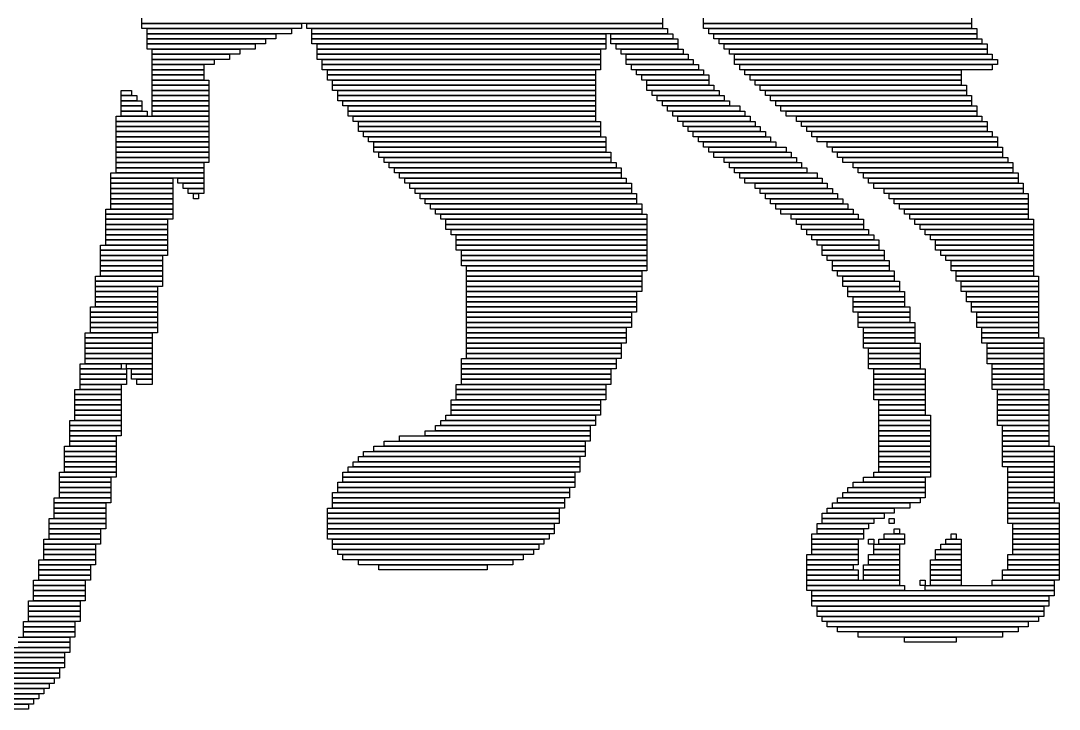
# Model space of a CAD drawing. Extents: x 325 to 699, y 302 to 722.
# Drawn here: x 471.5 to 673, y 305 to 438.5 of the extents above; entities that cross this region are included whole.
import ezdxf

# ---------------------------------------------------------------- set-up
doc = ezdxf.new("R2010")
doc.units = 0

msp = doc.modelspace()

# ---------------------------------------------------------------- linework, layer by layer
for p, q in [((495, 438), (495, 439)), ((596, 438), (495, 438)), ((495, 438), (526, 438)), ((495, 437), (495, 438)), ((526, 438), (526, 437)), ((527, 438), (596, 438)), ((527, 437), (527, 438)), ((596, 439), (596, 438)), ((596, 438), (596, 437)), ((604, 438), (604, 439)), ((656, 438), (604, 438)), ((604, 438), (656, 438)), ((604, 437), (604, 438)), ((656, 439), (656, 438)), ((656, 438), (656, 437)), ((526, 437), (495, 437)), ((496, 437), (524, 437)), ((496, 436), (496, 437)), ((524, 436), (496, 436)), ((496, 436), (521, 436)), ((496, 435), (496, 436)), ((521, 436), (521, 435)), ((524, 437), (524, 436)), ((596, 437), (527, 437)), ((528, 437), (597, 437)), ((528, 436), (528, 437)), ((597, 436), (528, 436)), ((528, 436), (585, 436)), ((528, 435), (528, 436)), ((585, 436), (585, 435)), ((586, 436), (598, 436)), ((586, 435), (586, 436)), ((597, 437), (597, 436)), ((598, 436), (598, 435)), ((656, 437), (604, 437)), ((605, 437), (657, 437)), ((605, 436), (605, 437)), ((657, 436), (605, 436)), ((606, 436), (657, 436)), ((606, 435), (606, 436)), ((657, 437), (657, 436)), ((657, 436), (657, 435)), ((521, 435), (496, 435)), ((496, 435), (519, 435)), ((496, 434), (496, 435)), ((519, 434), (496, 434)), ((496, 434), (517, 434)), ((496, 433), (496, 434)), ((517, 434), (517, 433)), ((519, 435), (519, 434)), ((585, 435), (528, 435)), ((528, 435), (585, 435)), ((528, 434), (528, 435)), ((585, 434), (528, 434)), ((529, 434), (585, 434)), ((529, 433), (529, 434)), ((585, 435), (585, 434)), ((585, 434), (585, 433)), ((598, 435), (586, 435)), ((586, 435), (599, 435)), ((586, 434), (586, 435)), ((599, 434), (586, 434)), ((587, 434), (599, 434)), ((587, 433), (587, 434)), ((599, 435), (599, 434)), ((599, 434), (599, 433)), ((657, 435), (606, 435)), ((607, 435), (658, 435)), ((607, 434), (607, 435)), ((658, 434), (607, 434)), ((608, 434), (659, 434)), ((608, 433), (608, 434)), ((658, 435), (658, 434)), ((659, 434), (659, 433)), ((517, 433), (496, 433)), ((497, 433), (514, 433)), ((497, 432), (497, 433)), ((514, 432), (497, 432)), ((497, 432), (512, 432)), ((497, 431), (497, 432)), ((512, 432), (512, 431)), ((514, 433), (514, 432)), ((585, 433), (529, 433)), ((529, 433), (584, 433)), ((529, 432), (529, 433)), ((584, 432), (529, 432)), ((529, 432), (584, 432)), ((529, 431), (529, 432)), ((584, 433), (584, 432)), ((584, 432), (584, 431)), ((599, 433), (587, 433)), ((588, 433), (600, 433)), ((588, 432), (588, 433)), ((600, 432), (588, 432)), ((589, 432), (601, 432)), ((589, 431), (589, 432)), ((600, 433), (600, 432)), ((601, 432), (601, 431)), ((659, 433), (608, 433)), ((609, 433), (659, 433)), ((609, 432), (609, 433)), ((659, 432), (609, 432)), ((610, 432), (660, 432)), ((610, 431), (610, 432)), ((659, 433), (659, 432)), ((660, 432), (660, 431)), ((512, 431), (497, 431)), ((497, 431), (509, 431)), ((497, 430), (497, 431)), ((509, 430), (497, 430)), ((497, 430), (507, 430)), ((497, 429), (497, 430)), ((507, 430), (507, 429)), ((509, 431), (509, 430)), ((584, 431), (529, 431)), ((530, 431), (584, 431)), ((530, 430), (530, 431)), ((584, 430), (530, 430)), ((530, 430), (584, 430)), ((530, 429), (530, 430)), ((584, 431), (584, 430)), ((584, 430), (584, 429)), ((601, 431), (589, 431)), ((589, 431), (602, 431)), ((589, 430), (589, 431)), ((602, 430), (589, 430)), ((590, 430), (603, 430)), ((590, 429), (590, 430)), ((602, 431), (602, 430)), ((603, 430), (603, 429)), ((660, 431), (610, 431)), ((610, 431), (661, 431)), ((610, 430), (610, 431)), ((661, 430), (610, 430)), ((611, 430), (660, 430)), ((611, 429), (611, 430)), ((660, 430), (660, 429)), ((661, 431), (661, 430)), ((507, 429), (497, 429)), ((497, 429), (507, 429)), ((497, 428), (497, 429)), ((507, 428), (497, 428)), ((497, 428), (507, 428)), ((497, 427), (497, 428)), ((507, 429), (507, 428)), ((507, 428), (507, 427)), ((584, 429), (530, 429)), ((531, 429), (583, 429)), ((531, 428), (531, 429)), ((583, 428), (531, 428)), ((531, 428), (583, 428)), ((531, 427), (531, 428)), ((583, 429), (583, 428)), ((583, 428), (583, 427)), ((603, 429), (590, 429)), ((591, 429), (604, 429)), ((591, 428), (591, 429)), ((604, 428), (591, 428)), ((592, 428), (605, 428)), ((592, 427), (592, 428)), ((604, 429), (604, 428)), ((605, 428), (605, 427)), ((660, 429), (611, 429)), ((612, 429), (654, 429)), ((612, 428), (612, 429)), ((654, 428), (612, 428)), ((613, 428), (654, 428)), ((613, 427), (613, 428)), ((654, 429), (654, 428)), ((654, 428), (654, 427)), ((507, 427), (497, 427)), ((497, 427), (508, 427)), ((497, 426), (497, 427)), ((508, 426), (497, 426)), ((497, 426), (508, 426)), ((497, 425), (497, 426)), ((508, 427), (508, 426)), ((508, 426), (508, 425)), ((583, 427), (531, 427)), ((532, 427), (583, 427)), ((532, 426), (532, 427)), ((583, 426), (532, 426)), ((532, 426), (583, 426)), ((532, 425), (532, 426)), ((583, 427), (583, 426)), ((583, 426), (583, 425)), ((605, 427), (592, 427)), ((593, 427), (605, 427)), ((593, 426), (593, 427)), ((605, 426), (593, 426)), ((593, 426), (606, 426)), ((593, 425), (593, 426)), ((605, 427), (605, 426)), ((606, 426), (606, 425)), ((654, 427), (613, 427)), ((614, 427), (654, 427)), ((614, 426), (614, 427)), ((654, 426), (614, 426)), ((615, 426), (655, 426)), ((615, 425), (615, 426)), ((654, 427), (654, 426)), ((655, 426), (655, 425)), ((491, 425), (493, 425)), ((491, 424), (491, 425)), ((493, 424), (491, 424)), ((491, 424), (494, 424)), ((491, 423), (491, 424)), ((493, 425), (493, 424)), ((494, 424), (494, 423)), ((508, 425), (497, 425)), ((497, 425), (508, 425)), ((497, 424), (497, 425)), ((508, 424), (497, 424)), ((497, 424), (508, 424)), ((497, 423), (497, 424)), ((508, 425), (508, 424)), ((508, 424), (508, 423)), ((583, 425), (532, 425)), ((533, 425), (583, 425)), ((533, 424), (533, 425)), ((583, 424), (533, 424)), ((533, 424), (583, 424)), ((533, 423), (533, 424)), ((583, 425), (583, 424)), ((583, 424), (583, 423)), ((606, 425), (593, 425)), ((594, 425), (607, 425)), ((594, 424), (594, 425)), ((607, 424), (594, 424)), ((595, 424), (608, 424)), ((595, 423), (595, 424)), ((607, 425), (607, 424)), ((608, 424), (608, 423)), ((655, 425), (615, 425)), ((616, 425), (655, 425)), ((616, 424), (616, 425)), ((655, 424), (616, 424)), ((617, 424), (656, 424)), ((617, 423), (617, 424)), ((655, 425), (655, 424)), ((656, 424), (656, 423)), ((494, 423), (491, 423)), ((491, 423), (495, 423)), ((491, 422), (491, 423)), ((495, 422), (491, 422)), ((491, 422), (495, 422)), ((491, 421), (491, 422)), ((495, 423), (495, 422)), ((495, 422), (495, 421)), ((508, 423), (497, 423)), ((497, 423), (508, 423)), ((497, 422), (497, 423)), ((508, 422), (497, 422)), ((497, 422), (508, 422)), ((497, 421), (497, 422)), ((508, 423), (508, 422)), ((508, 422), (508, 421)), ((583, 423), (533, 423)), ((534, 423), (583, 423)), ((534, 422), (534, 423)), ((583, 422), (534, 422)), ((535, 422), (583, 422)), ((535, 421), (535, 422)), ((583, 423), (583, 422)), ((583, 422), (583, 421)), ((608, 423), (595, 423)), ((596, 423), (609, 423)), ((596, 422), (596, 423)), ((609, 422), (596, 422)), ((597, 422), (611, 422)), ((597, 421), (597, 422)), ((609, 423), (609, 422)), ((611, 422), (611, 421)), ((656, 423), (617, 423)), ((618, 423), (656, 423)), ((618, 422), (618, 423)), ((656, 422), (618, 422)), ((619, 422), (657, 422)), ((619, 421), (619, 422)), ((656, 423), (656, 422)), ((657, 422), (657, 421)), ((490, 420), (508, 420)), ((490, 419), (490, 420)), ((495, 421), (491, 421)), ((491, 421), (496, 421)), ((491, 420), (491, 421)), ((496, 420), (491, 420)), ((496, 421), (496, 420)), ((508, 421), (497, 421)), ((497, 421), (508, 421)), ((497, 420), (497, 421)), ((508, 420), (497, 420)), ((508, 421), (508, 420)), ((508, 420), (508, 419)), ((583, 421), (535, 421)), ((535, 421), (583, 421)), ((535, 420), (535, 421)), ((583, 420), (535, 420)), ((536, 420), (583, 420)), ((536, 419), (536, 420)), ((583, 421), (583, 420)), ((583, 420), (583, 419)), ((611, 421), (597, 421)), ((598, 421), (612, 421)), ((598, 420), (598, 421)), ((612, 420), (598, 420)), ((599, 420), (613, 420)), ((599, 419), (599, 420)), ((612, 421), (612, 420)), ((613, 420), (613, 419)), ((657, 421), (619, 421)), ((620, 421), (657, 421)), ((620, 420), (620, 421)), ((657, 420), (620, 420)), ((622, 420), (658, 420)), ((622, 419), (622, 420)), ((657, 421), (657, 420)), ((658, 420), (658, 419)), ((508, 419), (490, 419)), ((490, 419), (508, 419)), ((490, 418), (490, 419)), ((508, 418), (490, 418)), ((490, 418), (508, 418)), ((490, 417), (490, 418)), ((508, 419), (508, 418)), ((508, 418), (508, 417)), ((583, 419), (536, 419)), ((537, 419), (584, 419)), ((537, 418), (537, 419)), ((584, 418), (537, 418)), ((537, 418), (584, 418)), ((537, 417), (537, 418)), ((584, 419), (584, 418)), ((584, 418), (584, 417)), ((613, 419), (599, 419)), ((600, 419), (614, 419)), ((600, 418), (600, 419)), ((614, 418), (600, 418)), ((601, 418), (615, 418)), ((601, 417), (601, 418)), ((614, 419), (614, 418)), ((615, 418), (615, 417)), ((658, 419), (622, 419)), ((623, 419), (659, 419)), ((623, 418), (623, 419)), ((659, 418), (623, 418)), ((624, 418), (659, 418)), ((624, 417), (624, 418)), ((659, 419), (659, 418)), ((659, 418), (659, 417)), ((508, 417), (490, 417)), ((490, 417), (508, 417)), ((490, 416), (490, 417)), ((508, 416), (490, 416)), ((490, 416), (508, 416)), ((490, 415), (490, 416)), ((508, 417), (508, 416)), ((508, 416), (508, 415)), ((584, 417), (537, 417)), ((538, 417), (584, 417)), ((538, 416), (538, 417)), ((584, 416), (538, 416)), ((539, 416), (585, 416)), ((539, 415), (539, 416)), ((584, 417), (584, 416)), ((585, 416), (585, 415)), ((615, 417), (601, 417)), ((602, 417), (616, 417)), ((602, 416), (602, 417)), ((616, 416), (602, 416)), ((603, 416), (617, 416)), ((603, 415), (603, 416)), ((616, 417), (616, 416)), ((617, 416), (617, 415)), ((659, 417), (624, 417)), ((625, 417), (660, 417)), ((625, 416), (625, 417)), ((660, 416), (625, 416)), ((626, 416), (661, 416)), ((626, 415), (626, 416)), ((660, 417), (660, 416)), ((661, 416), (661, 415)), ((508, 415), (490, 415)), ((490, 415), (508, 415)), ((490, 414), (490, 415)), ((508, 414), (490, 414)), ((490, 414), (508, 414)), ((490, 413), (490, 414)), ((508, 415), (508, 414)), ((508, 414), (508, 413)), ((585, 415), (539, 415)), ((540, 415), (585, 415)), ((540, 414), (540, 415)), ((585, 414), (540, 414)), ((540, 414), (585, 414)), ((540, 413), (540, 414)), ((585, 415), (585, 414)), ((585, 414), (585, 413)), ((617, 415), (603, 415)), ((604, 415), (618, 415)), ((604, 414), (604, 415)), ((618, 414), (604, 414)), ((605, 414), (620, 414)), ((605, 413), (605, 414)), ((618, 415), (618, 414)), ((620, 414), (620, 413)), ((661, 415), (626, 415)), ((628, 415), (661, 415)), ((628, 414), (628, 415)), ((661, 414), (628, 414)), ((629, 414), (662, 414)), ((629, 413), (629, 414)), ((661, 415), (661, 414)), ((662, 414), (662, 413)), ((508, 413), (490, 413)), ((490, 413), (508, 413)), ((490, 412), (490, 413)), ((508, 412), (490, 412)), ((490, 412), (508, 412)), ((490, 411), (490, 412)), ((508, 413), (508, 412)), ((508, 412), (508, 411)), ((585, 413), (540, 413)), ((541, 413), (586, 413)), ((541, 412), (541, 413)), ((586, 412), (541, 412)), ((542, 412), (586, 412)), ((542, 411), (542, 412)), ((586, 413), (586, 412)), ((586, 412), (586, 411)), ((620, 413), (605, 413)), ((606, 413), (621, 413)), ((606, 412), (606, 413)), ((621, 412), (606, 412)), ((608, 412), (622, 412)), ((608, 411), (608, 412)), ((621, 413), (621, 412)), ((622, 412), (622, 411)), ((662, 413), (629, 413)), ((630, 413), (662, 413)), ((630, 412), (630, 413)), ((662, 412), (630, 412)), ((631, 412), (663, 412)), ((631, 411), (631, 412)), ((662, 413), (662, 412)), ((663, 412), (663, 411)), ((508, 411), (490, 411)), ((490, 411), (507, 411)), ((490, 410), (490, 411)), ((507, 410), (490, 410)), ((490, 410), (507, 410)), ((490, 409), (490, 410)), ((507, 411), (507, 410)), ((507, 410), (507, 409)), ((586, 411), (542, 411)), ((543, 411), (587, 411)), ((543, 410), (543, 411)), ((587, 410), (543, 410)), ((544, 410), (588, 410)), ((544, 409), (544, 410)), ((587, 411), (587, 410)), ((588, 410), (588, 409)), ((622, 411), (608, 411)), ((609, 411), (623, 411)), ((609, 410), (609, 411)), ((623, 410), (609, 410)), ((610, 410), (624, 410)), ((610, 409), (610, 410)), ((623, 411), (623, 410)), ((624, 410), (624, 409)), ((663, 411), (631, 411)), ((633, 411), (664, 411)), ((633, 410), (633, 411)), ((664, 410), (633, 410)), ((634, 410), (664, 410)), ((634, 409), (634, 410)), ((664, 411), (664, 410)), ((664, 410), (664, 409)), ((489, 409), (507, 409)), ((489, 408), (489, 409)), ((507, 408), (489, 408)), ((489, 408), (501, 408)), ((489, 407), (489, 408)), ((507, 409), (490, 409)), ((501, 408), (501, 407)), ((502, 408), (507, 408)), ((502, 407), (502, 408)), ((507, 409), (507, 408)), ((507, 408), (507, 407)), ((588, 409), (544, 409)), ((545, 409), (588, 409)), ((545, 408), (545, 409)), ((588, 408), (545, 408)), ((546, 408), (589, 408)), ((546, 407), (546, 408)), ((588, 409), (588, 408)), ((589, 408), (589, 407)), ((624, 409), (610, 409)), ((611, 409), (626, 409)), ((611, 408), (611, 409)), ((626, 408), (611, 408)), ((612, 408), (627, 408)), ((612, 407), (612, 408)), ((626, 409), (626, 408)), ((627, 408), (627, 407)), ((664, 409), (634, 409)), ((635, 409), (665, 409)), ((635, 408), (635, 409)), ((665, 408), (635, 408)), ((636, 408), (665, 408)), ((636, 407), (636, 408)), ((665, 409), (665, 408)), ((665, 408), (665, 407)), ((501, 407), (489, 407)), ((489, 407), (501, 407)), ((489, 406), (489, 407)), ((501, 406), (489, 406)), ((489, 406), (501, 406)), ((489, 405), (489, 406)), ((501, 407), (501, 406)), ((501, 406), (501, 405)), ((507, 407), (502, 407)), ((503, 407), (507, 407)), ((503, 406), (503, 407)), ((507, 406), (503, 406)), ((504, 406), (507, 406)), ((504, 405), (504, 406)), ((507, 407), (507, 406)), ((507, 406), (507, 405)), ((589, 407), (546, 407)), ((547, 407), (590, 407)), ((547, 406), (547, 407)), ((590, 406), (547, 406)), ((548, 406), (590, 406)), ((548, 405), (548, 406)), ((590, 407), (590, 406)), ((590, 406), (590, 405)), ((627, 407), (612, 407)), ((614, 407), (628, 407)), ((614, 406), (614, 407)), ((628, 406), (614, 406)), ((615, 406), (629, 406)), ((615, 405), (615, 406)), ((628, 407), (628, 406)), ((629, 406), (629, 405)), ((665, 407), (636, 407)), ((637, 407), (666, 407)), ((637, 406), (637, 407)), ((666, 406), (637, 406)), ((639, 406), (666, 406)), ((639, 405), (639, 406)), ((666, 407), (666, 406)), ((666, 406), (666, 405)), ((501, 405), (489, 405)), ((489, 405), (501, 405)), ((489, 404), (489, 405)), ((501, 404), (489, 404)), ((489, 404), (501, 404)), ((489, 403), (489, 404)), ((501, 403), (489, 403)), ((489, 403), (501, 403)), ((489, 402), (489, 403)), ((501, 405), (501, 404)), ((501, 404), (501, 403)), ((501, 403), (501, 402)), ((507, 405), (504, 405)), ((505, 405), (506, 405)), ((505, 404), (505, 405)), ((506, 404), (505, 404)), ((506, 405), (506, 404)), ((590, 405), (548, 405)), ((549, 405), (591, 405)), ((549, 404), (549, 405)), ((591, 404), (549, 404)), ((550, 404), (591, 404)), ((550, 403), (550, 404)), ((591, 403), (550, 403)), ((551, 403), (592, 403)), ((551, 402), (551, 403)), ((591, 405), (591, 404)), ((591, 404), (591, 403)), ((592, 403), (592, 402)), ((629, 405), (615, 405)), ((616, 405), (630, 405)), ((616, 404), (616, 405)), ((630, 404), (616, 404)), ((617, 404), (631, 404)), ((617, 403), (617, 404)), ((631, 403), (617, 403)), ((618, 403), (632, 403)), ((618, 402), (618, 403)), ((630, 405), (630, 404)), ((631, 404), (631, 403)), ((632, 403), (632, 402)), ((666, 405), (639, 405)), ((640, 405), (667, 405)), ((640, 404), (640, 405)), ((667, 404), (640, 404)), ((641, 404), (667, 404)), ((641, 403), (641, 404)), ((667, 403), (641, 403)), ((642, 403), (667, 403)), ((642, 402), (642, 403)), ((667, 405), (667, 404)), ((667, 404), (667, 403)), ((667, 403), (667, 402)), ((488, 402), (501, 402)), ((488, 401), (488, 402)), ((501, 401), (488, 401)), ((488, 401), (501, 401)), ((488, 400), (488, 401)), ((501, 402), (489, 402)), ((501, 402), (501, 401)), ((501, 401), (501, 400)), ((592, 402), (551, 402)), ((552, 402), (592, 402)), ((552, 401), (552, 402)), ((592, 401), (552, 401)), ((553, 401), (593, 401)), ((553, 400), (553, 401)), ((592, 402), (592, 401)), ((593, 401), (593, 400)), ((632, 402), (618, 402)), ((619, 402), (633, 402)), ((619, 401), (619, 402)), ((633, 401), (619, 401)), ((621, 401), (634, 401)), ((621, 400), (621, 401)), ((633, 402), (633, 401)), ((634, 401), (634, 400)), ((667, 402), (642, 402)), ((643, 402), (667, 402)), ((643, 401), (643, 402)), ((667, 401), (643, 401)), ((644, 401), (667, 401)), ((644, 400), (644, 401)), ((667, 402), (667, 401)), ((667, 401), (667, 400)), ((501, 400), (488, 400)), ((488, 400), (500, 400)), ((488, 399), (488, 400)), ((500, 399), (488, 399)), ((488, 399), (500, 399)), ((488, 398), (488, 399)), ((500, 400), (500, 399)), ((500, 399), (500, 398)), ((593, 400), (553, 400)), ((554, 400), (593, 400)), ((554, 399), (554, 400)), ((593, 399), (554, 399)), ((554, 399), (593, 399)), ((554, 398), (554, 399)), ((593, 400), (593, 399)), ((593, 399), (593, 398)), ((634, 400), (621, 400)), ((622, 400), (635, 400)), ((622, 399), (622, 400)), ((635, 399), (622, 399)), ((623, 399), (635, 399)), ((623, 398), (623, 399)), ((635, 400), (635, 399)), ((635, 399), (635, 398)), ((667, 400), (644, 400)), ((645, 400), (668, 400)), ((645, 399), (645, 400)), ((668, 399), (645, 399)), ((646, 399), (668, 399)), ((646, 398), (646, 399)), ((668, 400), (668, 399)), ((668, 399), (668, 398)), ((500, 398), (488, 398)), ((488, 398), (500, 398)), ((488, 397), (488, 398)), ((500, 397), (488, 397)), ((488, 397), (500, 397)), ((488, 396), (488, 397)), ((500, 398), (500, 397)), ((500, 397), (500, 396)), ((593, 398), (554, 398)), ((555, 398), (593, 398)), ((555, 397), (555, 398)), ((593, 397), (555, 397)), ((556, 397), (593, 397)), ((556, 396), (556, 397)), ((593, 398), (593, 397)), ((593, 397), (593, 396)), ((635, 398), (623, 398)), ((624, 398), (636, 398)), ((624, 397), (624, 398)), ((636, 397), (624, 397)), ((625, 397), (637, 397)), ((625, 396), (625, 397)), ((636, 398), (636, 397)), ((637, 397), (637, 396)), ((668, 398), (646, 398)), ((647, 398), (668, 398)), ((647, 397), (647, 398)), ((668, 397), (647, 397)), ((648, 397), (668, 397)), ((648, 396), (648, 397)), ((668, 398), (668, 397)), ((668, 397), (668, 396)), ((487, 395), (500, 395)), ((487, 394), (487, 395)), ((500, 396), (488, 396)), ((488, 396), (500, 396)), ((488, 395), (488, 396)), ((500, 395), (488, 395)), ((500, 396), (500, 395)), ((500, 395), (500, 394)), ((593, 396), (556, 396)), ((556, 396), (593, 396)), ((556, 395), (556, 396)), ((593, 395), (556, 395)), ((556, 395), (593, 395)), ((556, 394), (556, 395)), ((593, 396), (593, 395)), ((593, 395), (593, 394)), ((637, 396), (625, 396)), ((626, 396), (638, 396)), ((626, 395), (626, 396)), ((638, 395), (626, 395)), ((627, 395), (638, 395)), ((627, 394), (627, 395)), ((638, 396), (638, 395)), ((638, 395), (638, 394)), ((668, 396), (648, 396)), ((649, 396), (668, 396)), ((649, 395), (649, 396)), ((668, 395), (649, 395)), ((649, 395), (668, 395)), ((649, 394), (649, 395)), ((668, 396), (668, 395)), ((668, 395), (668, 394)), ((500, 394), (487, 394)), ((487, 394), (500, 394)), ((487, 393), (487, 394)), ((500, 393), (487, 393)), ((487, 393), (499, 393)), ((487, 392), (487, 393)), ((499, 393), (499, 392)), ((500, 394), (500, 393)), ((593, 394), (556, 394)), ((557, 394), (593, 394)), ((557, 393), (557, 394)), ((593, 393), (557, 393)), ((557, 393), (593, 393)), ((557, 392), (557, 393)), ((593, 394), (593, 393)), ((593, 393), (593, 392)), ((638, 394), (627, 394)), ((627, 394), (639, 394)), ((627, 393), (627, 394)), ((639, 393), (627, 393)), ((628, 393), (639, 393)), ((628, 392), (628, 393)), ((639, 394), (639, 393)), ((639, 393), (639, 392)), ((668, 394), (649, 394)), ((650, 394), (668, 394)), ((650, 393), (650, 394)), ((668, 393), (650, 393)), ((651, 393), (668, 393)), ((651, 392), (651, 393)), ((668, 394), (668, 393)), ((668, 393), (668, 392)), ((499, 392), (487, 392)), ((487, 392), (499, 392)), ((487, 391), (487, 392)), ((499, 391), (487, 391)), ((487, 391), (499, 391)), ((487, 390), (487, 391)), ((499, 392), (499, 391)), ((499, 391), (499, 390)), ((593, 392), (557, 392)), ((557, 392), (593, 392)), ((557, 391), (557, 392)), ((593, 391), (557, 391)), ((558, 391), (593, 391)), ((558, 390), (558, 391)), ((593, 392), (593, 391)), ((593, 391), (593, 390)), ((639, 392), (628, 392)), ((629, 392), (640, 392)), ((629, 391), (629, 392)), ((640, 391), (629, 391)), ((629, 391), (640, 391)), ((629, 390), (629, 391)), ((640, 392), (640, 391)), ((640, 391), (640, 390)), ((668, 392), (651, 392)), ((652, 392), (668, 392)), ((652, 391), (652, 392)), ((668, 391), (652, 391)), ((652, 391), (668, 391)), ((652, 390), (652, 391)), ((668, 392), (668, 391)), ((668, 391), (668, 390)), ((486, 389), (499, 389)), ((486, 388), (486, 389)), ((499, 390), (487, 390)), ((487, 390), (499, 390)), ((487, 389), (487, 390)), ((499, 389), (487, 389)), ((499, 390), (499, 389)), ((499, 389), (499, 388)), ((593, 390), (558, 390)), ((558, 390), (592, 390)), ((558, 389), (558, 390)), ((592, 389), (558, 389)), ((558, 389), (592, 389)), ((558, 388), (558, 389)), ((592, 390), (592, 389)), ((592, 389), (592, 388)), ((640, 390), (629, 390)), ((630, 390), (641, 390)), ((630, 389), (630, 390)), ((641, 389), (630, 389)), ((631, 389), (641, 389)), ((631, 388), (631, 389)), ((641, 390), (641, 389)), ((641, 389), (641, 388)), ((668, 390), (652, 390)), ((653, 390), (668, 390)), ((653, 389), (653, 390)), ((668, 389), (653, 389)), ((653, 389), (669, 389)), ((653, 388), (653, 389)), ((668, 390), (668, 389)), ((669, 389), (669, 388)), ((499, 388), (486, 388)), ((486, 388), (499, 388)), ((486, 387), (486, 388)), ((499, 387), (486, 387)), ((486, 387), (498, 387)), ((486, 386), (486, 387)), ((498, 387), (498, 386)), ((499, 388), (499, 387)), ((592, 388), (558, 388)), ((558, 388), (592, 388)), ((558, 387), (558, 388)), ((592, 387), (558, 387)), ((558, 387), (592, 387)), ((558, 386), (558, 387)), ((592, 388), (592, 387)), ((592, 387), (592, 386)), ((641, 388), (631, 388)), ((631, 388), (642, 388)), ((631, 387), (631, 388)), ((642, 387), (631, 387)), ((632, 387), (642, 387)), ((632, 386), (632, 387)), ((642, 388), (642, 387)), ((642, 387), (642, 386)), ((669, 388), (653, 388)), ((654, 388), (669, 388)), ((654, 387), (654, 388)), ((669, 387), (654, 387)), ((654, 387), (669, 387)), ((654, 386), (654, 387)), ((669, 388), (669, 387)), ((669, 387), (669, 386)), ((498, 386), (486, 386)), ((486, 386), (498, 386)), ((486, 385), (486, 386)), ((498, 385), (486, 385)), ((486, 385), (498, 385)), ((486, 384), (486, 385)), ((498, 386), (498, 385)), ((498, 385), (498, 384)), ((592, 386), (558, 386)), ((558, 386), (591, 386)), ((558, 385), (558, 386)), ((591, 385), (558, 385)), ((558, 385), (591, 385)), ((558, 384), (558, 385)), ((591, 386), (591, 385)), ((591, 385), (591, 384)), ((642, 386), (632, 386)), ((632, 386), (643, 386)), ((632, 385), (632, 386)), ((643, 385), (632, 385)), ((633, 385), (643, 385)), ((633, 384), (633, 385)), ((643, 386), (643, 385)), ((643, 385), (643, 384)), ((669, 386), (654, 386)), ((655, 386), (669, 386)), ((655, 385), (655, 386)), ((669, 385), (655, 385)), ((655, 385), (669, 385)), ((655, 384), (655, 385)), ((669, 386), (669, 385)), ((669, 385), (669, 384)), ((485, 383), (498, 383)), ((485, 382), (485, 383)), ((498, 384), (486, 384)), ((486, 384), (498, 384)), ((486, 383), (486, 384)), ((498, 383), (486, 383)), ((498, 384), (498, 383)), ((498, 383), (498, 382)), ((591, 384), (558, 384)), ((558, 384), (591, 384)), ((558, 383), (558, 384)), ((591, 383), (558, 383)), ((558, 383), (591, 383)), ((558, 382), (558, 383)), ((591, 384), (591, 383)), ((591, 383), (591, 382)), ((643, 384), (633, 384)), ((633, 384), (643, 384)), ((633, 383), (633, 384)), ((643, 383), (633, 383)), ((633, 383), (644, 383)), ((633, 382), (633, 383)), ((643, 384), (643, 383)), ((644, 383), (644, 382)), ((669, 384), (655, 384)), ((656, 384), (669, 384)), ((656, 383), (656, 384)), ((669, 383), (656, 383)), ((656, 383), (669, 383)), ((656, 382), (656, 383)), ((669, 384), (669, 383)), ((669, 383), (669, 382)), ((498, 382), (485, 382)), ((485, 382), (498, 382)), ((485, 381), (485, 382)), ((498, 381), (485, 381)), ((485, 381), (498, 381)), ((485, 380), (485, 381)), ((498, 382), (498, 381)), ((498, 381), (498, 380)), ((591, 382), (558, 382)), ((558, 382), (590, 382)), ((558, 381), (558, 382)), ((590, 381), (558, 381)), ((558, 381), (590, 381)), ((558, 380), (558, 381)), ((590, 382), (590, 381)), ((590, 381), (590, 380)), ((644, 382), (633, 382)), ((634, 382), (644, 382)), ((634, 381), (634, 382)), ((644, 381), (634, 381)), ((634, 381), (644, 381)), ((634, 380), (634, 381)), ((644, 382), (644, 381)), ((644, 381), (644, 380)), ((669, 382), (656, 382)), ((657, 382), (669, 382)), ((657, 381), (657, 382)), ((669, 381), (657, 381)), ((657, 381), (669, 381)), ((657, 380), (657, 381)), ((669, 382), (669, 381)), ((669, 381), (669, 380)), ((498, 380), (485, 380)), ((485, 380), (498, 380)), ((485, 379), (485, 380)), ((498, 379), (485, 379)), ((485, 379), (498, 379)), ((485, 378), (485, 379)), ((498, 380), (498, 379)), ((498, 379), (498, 378)), ((590, 380), (558, 380)), ((558, 380), (590, 380)), ((558, 379), (558, 380)), ((590, 379), (558, 379)), ((558, 379), (589, 379)), ((558, 378), (558, 379)), ((589, 379), (589, 378)), ((590, 380), (590, 379)), ((644, 380), (634, 380)), ((634, 380), (645, 380)), ((634, 379), (634, 380)), ((645, 379), (634, 379)), ((635, 379), (645, 379)), ((635, 378), (635, 379)), ((645, 380), (645, 379)), ((645, 379), (645, 378)), ((669, 380), (657, 380)), ((657, 380), (669, 380)), ((657, 379), (657, 380)), ((669, 379), (657, 379)), ((658, 379), (669, 379)), ((658, 378), (658, 379)), ((669, 380), (669, 379)), ((669, 379), (669, 378)), ((484, 378), (497, 378)), ((484, 377), (484, 378)), ((497, 377), (484, 377)), ((484, 377), (497, 377)), ((484, 376), (484, 377)), ((498, 378), (485, 378)), ((497, 378), (497, 377)), ((497, 377), (497, 376)), ((589, 378), (558, 378)), ((558, 378), (589, 378)), ((558, 377), (558, 378)), ((589, 377), (558, 377)), ((558, 377), (589, 377)), ((558, 376), (558, 377)), ((589, 378), (589, 377)), ((589, 377), (589, 376)), ((645, 378), (635, 378)), ((635, 378), (645, 378)), ((635, 377), (635, 378)), ((645, 377), (635, 377)), ((635, 377), (645, 377)), ((635, 376), (635, 377)), ((645, 378), (645, 377)), ((645, 377), (645, 376)), ((669, 378), (658, 378)), ((658, 378), (669, 378)), ((658, 377), (658, 378)), ((669, 377), (658, 377)), ((658, 377), (670, 377)), ((658, 376), (658, 377)), ((669, 378), (669, 377)), ((670, 377), (670, 376)), ((497, 376), (484, 376)), ((484, 376), (497, 376)), ((484, 375), (484, 376)), ((497, 375), (484, 375)), ((484, 375), (497, 375)), ((484, 374), (484, 375)), ((497, 376), (497, 375)), ((497, 375), (497, 374)), ((589, 376), (558, 376)), ((558, 376), (588, 376)), ((558, 375), (558, 376)), ((588, 375), (558, 375)), ((558, 375), (588, 375)), ((558, 374), (558, 375)), ((588, 376), (588, 375)), ((588, 375), (588, 374)), ((645, 376), (635, 376)), ((635, 376), (646, 376)), ((635, 375), (635, 376)), ((646, 375), (635, 375)), ((636, 375), (646, 375)), ((636, 374), (636, 375)), ((646, 376), (646, 375)), ((646, 375), (646, 374)), ((670, 376), (658, 376)), ((659, 376), (670, 376)), ((659, 375), (659, 376)), ((670, 375), (659, 375)), ((659, 375), (670, 375)), ((659, 374), (659, 375)), ((670, 376), (670, 375)), ((670, 375), (670, 374)), ((497, 374), (484, 374)), ((484, 374), (497, 374)), ((484, 373), (484, 374)), ((497, 373), (484, 373)), ((484, 373), (497, 373)), ((484, 372), (484, 373)), ((497, 374), (497, 373)), ((497, 373), (497, 372)), ((557, 373), (587, 373)), ((557, 372), (557, 373)), ((588, 374), (558, 374)), ((558, 374), (588, 374)), ((558, 373), (558, 374)), ((588, 373), (558, 373)), ((587, 373), (587, 372)), ((588, 374), (588, 373)), ((646, 374), (636, 374)), ((636, 374), (646, 374)), ((636, 373), (636, 374)), ((646, 373), (636, 373)), ((636, 373), (646, 373)), ((636, 372), (636, 373)), ((646, 374), (646, 373)), ((646, 373), (646, 372)), ((670, 374), (659, 374)), ((659, 374), (670, 374)), ((659, 373), (659, 374)), ((670, 373), (659, 373)), ((659, 373), (670, 373)), ((659, 372), (659, 373)), ((670, 374), (670, 373)), ((670, 373), (670, 372)), ((483, 372), (491, 372)), ((483, 371), (483, 372)), ((491, 371), (483, 371)), ((483, 371), (492, 371)), ((483, 370), (483, 371)), ((497, 372), (484, 372)), ((491, 372), (491, 371)), ((492, 372), (497, 372)), ((492, 371), (492, 372)), ((497, 371), (492, 371)), ((492, 371), (492, 370)), ((493, 371), (497, 371)), ((493, 370), (493, 371)), ((497, 372), (497, 371)), ((497, 371), (497, 370)), ((587, 372), (557, 372)), ((557, 372), (587, 372)), ((557, 371), (557, 372)), ((587, 371), (557, 371)), ((557, 371), (586, 371)), ((557, 370), (557, 371)), ((586, 371), (586, 370)), ((587, 372), (587, 371)), ((646, 372), (636, 372)), ((636, 372), (646, 372)), ((636, 371), (636, 372)), ((646, 371), (636, 371)), ((637, 371), (647, 371)), ((637, 370), (637, 371)), ((646, 372), (646, 371)), ((647, 371), (647, 370)), ((670, 372), (659, 372)), ((660, 372), (670, 372)), ((660, 371), (660, 372)), ((670, 371), (660, 371)), ((660, 371), (670, 371)), ((660, 370), (660, 371)), ((670, 372), (670, 371)), ((670, 371), (670, 370)), ((492, 370), (483, 370)), ((483, 370), (492, 370)), ((483, 369), (483, 370)), ((492, 369), (483, 369)), ((483, 369), (492, 369)), ((483, 368), (483, 369)), ((492, 370), (492, 369)), ((492, 369), (492, 368)), ((497, 370), (493, 370)), ((493, 370), (497, 370)), ((493, 369), (493, 370)), ((497, 369), (493, 369)), ((494, 369), (497, 369)), ((494, 368), (494, 369)), ((497, 370), (497, 369)), ((497, 369), (497, 368)), ((586, 370), (557, 370)), ((557, 370), (586, 370)), ((557, 369), (557, 370)), ((586, 369), (557, 369)), ((557, 369), (586, 369)), ((557, 368), (557, 369)), ((586, 370), (586, 369)), ((586, 369), (586, 368)), ((647, 370), (637, 370)), ((637, 370), (647, 370)), ((637, 369), (637, 370)), ((647, 369), (637, 369)), ((637, 369), (647, 369)), ((637, 368), (637, 369)), ((647, 370), (647, 369)), ((647, 369), (647, 368)), ((670, 370), (660, 370)), ((660, 370), (670, 370)), ((660, 369), (660, 370)), ((670, 369), (660, 369)), ((660, 369), (670, 369)), ((660, 368), (660, 369)), ((670, 370), (670, 369)), ((670, 369), (670, 368)), ((482, 367), (491, 367)), ((482, 366), (482, 367)), ((492, 368), (483, 368)), ((483, 368), (491, 368)), ((483, 367), (483, 368)), ((491, 367), (483, 367)), ((491, 368), (491, 367)), ((491, 367), (491, 366)), ((497, 368), (494, 368)), ((556, 368), (585, 368)), ((556, 367), (556, 368)), ((585, 367), (556, 367)), ((556, 367), (585, 367)), ((556, 366), (556, 367)), ((586, 368), (557, 368)), ((585, 368), (585, 367)), ((585, 367), (585, 366)), ((647, 368), (637, 368)), ((637, 368), (647, 368)), ((637, 367), (637, 368)), ((647, 367), (637, 367)), ((637, 367), (647, 367)), ((637, 366), (637, 367)), ((647, 368), (647, 367)), ((647, 367), (647, 366)), ((670, 368), (660, 368)), ((660, 368), (670, 368)), ((660, 367), (660, 368)), ((670, 367), (660, 367)), ((661, 367), (671, 367)), ((661, 366), (661, 367)), ((670, 368), (670, 367)), ((671, 367), (671, 366)), ((491, 366), (482, 366)), ((482, 366), (491, 366)), ((482, 365), (482, 366)), ((491, 365), (482, 365)), ((482, 365), (491, 365)), ((482, 364), (482, 365)), ((491, 366), (491, 365)), ((491, 365), (491, 364)), ((555, 365), (584, 365)), ((555, 364), (555, 365)), ((585, 366), (556, 366)), ((556, 366), (585, 366)), ((556, 365), (556, 366)), ((585, 365), (556, 365)), ((584, 365), (584, 364)), ((585, 366), (585, 365)), ((647, 366), (637, 366)), ((637, 366), (647, 366)), ((637, 365), (637, 366)), ((647, 365), (637, 365)), ((638, 365), (647, 365)), ((638, 364), (638, 365)), ((647, 366), (647, 365)), ((647, 365), (647, 364)), ((671, 366), (661, 366)), ((661, 366), (671, 366)), ((661, 365), (661, 366)), ((671, 365), (661, 365)), ((661, 365), (671, 365)), ((661, 364), (661, 365)), ((671, 366), (671, 365)), ((671, 365), (671, 364)), ((491, 364), (482, 364)), ((482, 364), (491, 364)), ((482, 363), (482, 364)), ((491, 363), (482, 363)), ((482, 363), (491, 363)), ((482, 362), (482, 363)), ((491, 364), (491, 363)), ((491, 363), (491, 362)), ((584, 364), (555, 364)), ((555, 364), (584, 364)), ((555, 363), (555, 364)), ((584, 363), (555, 363)), ((555, 363), (584, 363)), ((555, 362), (555, 363)), ((584, 364), (584, 363)), ((584, 363), (584, 362)), ((647, 364), (638, 364)), ((638, 364), (647, 364)), ((638, 363), (638, 364)), ((647, 363), (638, 363)), ((638, 363), (647, 363)), ((638, 362), (638, 363)), ((647, 364), (647, 363)), ((647, 363), (647, 362)), ((671, 364), (661, 364)), ((661, 364), (671, 364)), ((661, 363), (661, 364)), ((671, 363), (661, 363)), ((661, 363), (671, 363)), ((661, 362), (661, 363)), ((671, 364), (671, 363)), ((671, 363), (671, 362)), ((481, 361), (491, 361)), ((481, 360), (481, 361)), ((491, 362), (482, 362)), ((482, 362), (491, 362)), ((482, 361), (482, 362)), ((491, 361), (482, 361)), ((491, 362), (491, 361)), ((491, 361), (491, 360)), ((553, 361), (583, 361)), ((553, 360), (553, 361)), ((554, 362), (583, 362)), ((554, 361), (554, 362)), ((583, 361), (554, 361)), ((584, 362), (555, 362)), ((583, 362), (583, 361)), ((583, 361), (583, 360)), ((647, 362), (638, 362)), ((638, 362), (648, 362)), ((638, 361), (638, 362)), ((648, 361), (638, 361)), ((638, 361), (648, 361)), ((638, 360), (638, 361)), ((648, 362), (648, 361)), ((648, 361), (648, 360)), ((671, 362), (661, 362)), ((661, 362), (671, 362)), ((661, 361), (661, 362)), ((671, 361), (661, 361)), ((661, 361), (671, 361)), ((661, 360), (661, 361)), ((671, 362), (671, 361)), ((671, 361), (671, 360)), ((491, 360), (481, 360)), ((481, 360), (491, 360)), ((481, 359), (481, 360)), ((491, 359), (481, 359)), ((481, 359), (491, 359)), ((481, 358), (481, 359)), ((491, 360), (491, 359)), ((491, 359), (491, 358)), ((550, 359), (582, 359)), ((550, 358), (550, 359)), ((552, 360), (582, 360)), ((552, 359), (552, 360)), ((582, 359), (552, 359)), ((583, 360), (553, 360)), ((582, 360), (582, 359)), ((582, 359), (582, 358)), ((648, 360), (638, 360)), ((638, 360), (648, 360)), ((638, 359), (638, 360)), ((648, 359), (638, 359)), ((638, 359), (648, 359)), ((638, 358), (638, 359)), ((648, 360), (648, 359)), ((648, 359), (648, 358)), ((671, 360), (661, 360)), ((662, 360), (671, 360)), ((662, 359), (662, 360)), ((671, 359), (662, 359)), ((662, 359), (671, 359)), ((662, 358), (662, 359)), ((671, 360), (671, 359)), ((671, 359), (671, 358)), ((491, 358), (481, 358)), ((481, 358), (490, 358)), ((481, 357), (481, 358)), ((490, 357), (481, 357)), ((481, 357), (490, 357)), ((481, 356), (481, 357)), ((490, 358), (490, 357)), ((490, 357), (490, 356)), ((542, 357), (581, 357)), ((542, 356), (542, 357)), ((545, 358), (582, 358)), ((545, 357), (545, 358)), ((582, 357), (545, 357)), ((582, 358), (550, 358)), ((581, 357), (581, 356)), ((582, 358), (582, 357)), ((648, 358), (638, 358)), ((638, 358), (648, 358)), ((638, 357), (638, 358)), ((648, 357), (638, 357)), ((638, 357), (648, 357)), ((638, 356), (638, 357)), ((648, 358), (648, 357)), ((648, 357), (648, 356)), ((671, 358), (662, 358)), ((662, 358), (671, 358)), ((662, 357), (662, 358)), ((671, 357), (662, 357)), ((662, 357), (671, 357)), ((662, 356), (662, 357)), ((671, 358), (671, 357)), ((671, 357), (671, 356)), ((480, 356), (490, 356)), ((480, 355), (480, 356)), ((490, 355), (480, 355)), ((480, 355), (490, 355)), ((480, 354), (480, 355)), ((490, 356), (481, 356)), ((490, 356), (490, 355)), ((490, 355), (490, 354)), ((538, 355), (581, 355)), ((538, 354), (538, 355)), ((540, 356), (581, 356)), ((540, 355), (540, 356)), ((581, 355), (540, 355)), ((581, 356), (542, 356)), ((581, 356), (581, 355)), ((581, 355), (581, 354)), ((648, 356), (638, 356)), ((638, 356), (648, 356)), ((638, 355), (638, 356)), ((648, 355), (638, 355)), ((638, 355), (648, 355)), ((638, 354), (638, 355)), ((648, 356), (648, 355)), ((648, 355), (648, 354)), ((671, 356), (662, 356)), ((662, 356), (672, 356)), ((662, 355), (662, 356)), ((672, 355), (662, 355)), ((662, 355), (672, 355)), ((662, 354), (662, 355)), ((672, 356), (672, 355)), ((672, 355), (672, 354)), ((490, 354), (480, 354)), ((480, 354), (490, 354)), ((480, 353), (480, 354)), ((490, 353), (480, 353)), ((480, 353), (490, 353)), ((480, 352), (480, 353)), ((490, 354), (490, 353)), ((490, 353), (490, 352)), ((536, 353), (580, 353)), ((536, 352), (536, 353)), ((537, 354), (580, 354)), ((537, 353), (537, 354)), ((580, 353), (537, 353)), ((581, 354), (538, 354)), ((580, 354), (580, 353)), ((580, 353), (580, 352)), ((648, 354), (638, 354)), ((638, 354), (648, 354)), ((638, 353), (638, 354)), ((648, 353), (638, 353)), ((638, 353), (648, 353)), ((638, 352), (638, 353)), ((648, 354), (648, 353)), ((648, 353), (648, 352)), ((672, 354), (662, 354)), ((662, 354), (672, 354)), ((662, 353), (662, 354)), ((672, 353), (662, 353)), ((662, 353), (672, 353)), ((662, 352), (662, 353)), ((672, 354), (672, 353)), ((672, 353), (672, 352)), ((479, 351), (490, 351)), ((479, 350), (479, 351)), ((490, 352), (480, 352)), ((480, 352), (490, 352)), ((480, 351), (480, 352)), ((490, 351), (480, 351)), ((490, 352), (490, 351)), ((490, 351), (490, 350)), ((534, 351), (579, 351)), ((534, 350), (534, 351)), ((535, 352), (580, 352)), ((535, 351), (535, 352)), ((580, 351), (535, 351)), ((580, 352), (536, 352)), ((579, 351), (579, 350)), ((580, 352), (580, 351)), ((637, 351), (648, 351)), ((637, 350), (637, 351)), ((648, 352), (638, 352)), ((638, 352), (648, 352)), ((638, 351), (638, 352)), ((648, 351), (638, 351)), ((648, 352), (648, 351)), ((648, 351), (648, 350)), ((672, 352), (662, 352)), ((663, 352), (672, 352)), ((663, 351), (663, 352)), ((672, 351), (663, 351)), ((663, 351), (672, 351)), ((663, 350), (663, 351)), ((672, 352), (672, 351)), ((672, 351), (672, 350)), ((490, 350), (479, 350)), ((479, 350), (489, 350)), ((479, 349), (479, 350)), ((489, 349), (479, 349)), ((479, 349), (489, 349)), ((479, 348), (479, 349)), ((489, 350), (489, 349)), ((489, 349), (489, 348)), ((533, 349), (579, 349)), ((533, 348), (533, 349)), ((579, 350), (534, 350)), ((534, 350), (579, 350)), ((534, 349), (534, 350)), ((579, 349), (534, 349)), ((579, 350), (579, 349)), ((579, 349), (579, 348)), ((633, 349), (647, 349)), ((633, 348), (633, 349)), ((635, 350), (647, 350)), ((635, 349), (635, 350)), ((647, 349), (635, 349)), ((648, 350), (637, 350)), ((647, 350), (647, 349)), ((647, 349), (647, 348)), ((672, 350), (663, 350)), ((663, 350), (672, 350)), ((663, 349), (663, 350)), ((672, 349), (663, 349)), ((663, 349), (672, 349)), ((663, 348), (663, 349)), ((672, 350), (672, 349)), ((672, 349), (672, 348)), ((489, 348), (479, 348)), ((479, 348), (489, 348)), ((479, 347), (479, 348)), ((489, 347), (479, 347)), ((479, 347), (489, 347)), ((479, 346), (479, 347)), ((489, 348), (489, 347)), ((489, 347), (489, 346)), ((532, 347), (578, 347)), ((532, 346), (532, 347)), ((579, 348), (533, 348)), ((533, 348), (578, 348)), ((533, 347), (533, 348)), ((578, 347), (533, 347)), ((578, 348), (578, 347)), ((578, 347), (578, 346)), ((631, 347), (647, 347)), ((631, 346), (631, 347)), ((632, 348), (647, 348)), ((632, 347), (632, 348)), ((647, 347), (632, 347)), ((647, 348), (633, 348)), ((647, 348), (647, 347)), ((647, 347), (647, 346)), ((672, 348), (663, 348)), ((663, 348), (672, 348)), ((663, 347), (663, 348)), ((672, 347), (663, 347)), ((663, 347), (672, 347)), ((663, 346), (663, 347)), ((672, 348), (672, 347)), ((672, 347), (672, 346)), ((478, 346), (489, 346)), ((478, 345), (478, 346)), ((489, 345), (478, 345)), ((478, 345), (488, 345)), ((478, 344), (478, 345)), ((489, 346), (479, 346)), ((488, 345), (488, 344)), ((489, 346), (489, 345)), ((578, 346), (532, 346)), ((532, 346), (577, 346)), ((532, 345), (532, 346)), ((577, 345), (532, 345)), ((532, 345), (577, 345)), ((532, 344), (532, 345)), ((577, 346), (577, 345)), ((577, 345), (577, 344)), ((629, 345), (644, 345)), ((629, 344), (629, 345)), ((630, 346), (646, 346)), ((630, 345), (630, 346)), ((646, 345), (630, 345)), ((647, 346), (631, 346)), ((644, 345), (644, 344)), ((646, 346), (646, 345)), ((672, 346), (663, 346)), ((663, 346), (672, 346)), ((663, 345), (663, 346)), ((672, 345), (663, 345)), ((663, 345), (673, 345)), ((663, 344), (663, 345)), ((672, 346), (672, 345)), ((673, 345), (673, 344)), ((488, 344), (478, 344)), ((478, 344), (488, 344)), ((478, 343), (478, 344)), ((488, 343), (478, 343)), ((478, 343), (488, 343)), ((478, 342), (478, 343)), ((488, 344), (488, 343)), ((488, 343), (488, 342)), ((531, 344), (576, 344)), ((531, 343), (531, 344)), ((576, 343), (531, 343)), ((531, 343), (576, 343)), ((531, 342), (531, 343)), ((577, 344), (532, 344)), ((576, 344), (576, 343)), ((576, 343), (576, 342)), ((627, 343), (639, 343)), ((627, 342), (627, 343)), ((628, 344), (641, 344)), ((628, 343), (628, 344)), ((641, 343), (628, 343)), ((644, 344), (629, 344)), ((639, 343), (639, 342)), ((641, 344), (641, 343)), ((673, 344), (663, 344)), ((663, 344), (673, 344)), ((663, 343), (663, 344)), ((673, 343), (663, 343)), ((663, 343), (673, 343)), ((663, 342), (663, 343)), ((673, 344), (673, 343)), ((673, 343), (673, 342)), ((477, 342), (488, 342)), ((477, 341), (477, 342)), ((488, 341), (477, 341)), ((477, 341), (488, 341)), ((477, 340), (477, 341)), ((488, 342), (478, 342)), ((488, 342), (488, 341)), ((488, 341), (488, 340)), ((576, 342), (531, 342)), ((531, 342), (576, 342)), ((531, 341), (531, 342)), ((576, 341), (531, 341)), ((531, 341), (575, 341)), ((531, 340), (531, 341)), ((575, 341), (575, 340)), ((576, 342), (576, 341)), ((626, 341), (636, 341)), ((626, 340), (626, 341)), ((639, 342), (627, 342)), ((627, 342), (637, 342)), ((627, 341), (627, 342)), ((637, 341), (627, 341)), ((636, 341), (636, 340)), ((637, 342), (637, 341)), ((640, 342), (641, 342)), ((640, 341), (640, 342)), ((641, 341), (640, 341)), ((641, 342), (641, 341)), ((673, 342), (663, 342)), ((663, 342), (673, 342)), ((663, 341), (663, 342)), ((673, 341), (663, 341)), ((664, 341), (673, 341)), ((664, 340), (664, 341)), ((673, 342), (673, 341)), ((673, 341), (673, 340)), ((488, 340), (477, 340)), ((477, 340), (487, 340)), ((477, 339), (477, 340)), ((487, 339), (477, 339)), ((477, 339), (487, 339)), ((477, 338), (477, 339)), ((487, 340), (487, 339)), ((487, 339), (487, 338)), ((575, 340), (531, 340)), ((531, 340), (575, 340)), ((531, 339), (531, 340)), ((575, 339), (531, 339)), ((531, 339), (574, 339)), ((531, 338), (531, 339)), ((574, 339), (574, 338)), ((575, 340), (575, 339)), ((625, 339), (635, 339)), ((625, 338), (625, 339)), ((636, 340), (626, 340)), ((626, 340), (635, 340)), ((626, 339), (626, 340)), ((635, 339), (626, 339)), ((635, 340), (635, 339)), ((635, 339), (635, 338)), ((639, 339), (643, 339)), ((639, 338), (639, 339)), ((641, 340), (642, 340)), ((641, 339), (641, 340)), ((642, 339), (641, 339)), ((642, 340), (642, 339)), ((643, 339), (643, 338)), ((652, 339), (653, 339)), ((652, 338), (652, 339)), ((653, 339), (653, 338)), ((673, 340), (664, 340)), ((664, 340), (673, 340)), ((664, 339), (664, 340)), ((673, 339), (664, 339)), ((664, 339), (673, 339)), ((664, 338), (664, 339)), ((673, 340), (673, 339)), ((673, 339), (673, 338)), ((476, 338), (487, 338)), ((476, 337), (476, 338)), ((487, 337), (476, 337)), ((476, 337), (486, 337)), ((476, 336), (476, 337)), ((487, 338), (477, 338)), ((486, 337), (486, 336)), ((487, 338), (487, 337)), ((574, 338), (531, 338)), ((532, 338), (573, 338)), ((532, 337), (532, 338)), ((573, 337), (532, 337)), ((532, 337), (572, 337)), ((532, 336), (532, 337)), ((572, 337), (572, 336)), ((573, 338), (573, 337)), ((635, 338), (625, 338)), ((625, 338), (634, 338)), ((625, 337), (625, 338)), ((634, 337), (625, 337)), ((625, 337), (634, 337)), ((625, 336), (625, 337)), ((634, 338), (634, 337)), ((634, 337), (634, 336)), ((636, 338), (637, 338)), ((636, 337), (636, 338)), ((637, 337), (636, 337)), ((637, 338), (637, 337)), ((637, 337), (642, 337)), ((637, 336), (637, 337)), ((638, 338), (643, 338)), ((638, 337), (638, 338)), ((643, 337), (638, 337)), ((643, 338), (639, 338)), ((642, 337), (642, 336)), ((643, 338), (643, 337)), ((650, 337), (654, 337)), ((650, 336), (650, 337)), ((651, 338), (654, 338)), ((651, 337), (651, 338)), ((654, 337), (651, 337)), ((653, 338), (652, 338)), ((654, 338), (654, 337)), ((654, 337), (654, 336)), ((673, 338), (664, 338)), ((664, 338), (673, 338)), ((664, 337), (664, 338)), ((673, 337), (664, 337)), ((664, 337), (673, 337)), ((664, 336), (664, 337)), ((673, 338), (673, 337)), ((673, 337), (673, 336)), ((486, 336), (476, 336)), ((476, 336), (486, 336)), ((476, 335), (476, 336)), ((486, 335), (476, 335)), ((476, 335), (486, 335)), ((476, 334), (476, 335)), ((486, 336), (486, 335)), ((486, 335), (486, 334)), ((572, 336), (532, 336)), ((533, 336), (571, 336)), ((533, 335), (533, 336)), ((571, 335), (533, 335)), ((534, 335), (569, 335)), ((534, 334), (534, 335)), ((569, 335), (569, 334)), ((571, 336), (571, 335)), ((624, 335), (634, 335)), ((624, 334), (624, 335)), ((634, 336), (625, 336)), ((625, 336), (634, 336)), ((625, 335), (625, 336)), ((634, 335), (625, 335)), ((634, 336), (634, 335)), ((634, 335), (634, 334)), ((636, 335), (642, 335)), ((636, 334), (636, 335)), ((642, 336), (637, 336)), ((637, 336), (642, 336)), ((637, 335), (637, 336)), ((642, 335), (637, 335)), ((642, 336), (642, 335)), ((642, 335), (642, 334)), ((649, 336), (654, 336)), ((649, 335), (649, 336)), ((654, 335), (649, 335)), ((649, 335), (654, 335)), ((649, 334), (649, 335)), ((654, 336), (650, 336)), ((654, 336), (654, 335)), ((654, 335), (654, 334)), ((663, 335), (673, 335)), ((663, 334), (663, 335)), ((673, 336), (664, 336)), ((664, 336), (673, 336)), ((664, 335), (664, 336)), ((673, 335), (664, 335)), ((673, 336), (673, 335)), ((673, 335), (673, 334)), ((475, 334), (486, 334)), ((475, 333), (475, 334)), ((486, 333), (475, 333)), ((475, 333), (485, 333)), ((475, 332), (475, 333)), ((486, 334), (476, 334)), ((485, 333), (485, 332)), ((486, 334), (486, 333)), ((569, 334), (534, 334)), ((537, 334), (567, 334)), ((537, 333), (537, 334)), ((567, 333), (537, 333)), ((541, 333), (562, 333)), ((541, 332), (541, 333)), ((562, 333), (562, 332)), ((567, 334), (567, 333)), ((634, 334), (624, 334)), ((624, 334), (634, 334)), ((624, 333), (624, 334)), ((634, 333), (624, 333)), ((624, 333), (633, 333)), ((624, 332), (624, 333)), ((633, 333), (633, 332)), ((634, 334), (634, 333)), ((635, 333), (642, 333)), ((635, 332), (635, 333)), ((642, 334), (636, 334)), ((636, 334), (642, 334)), ((636, 333), (636, 334)), ((642, 333), (636, 333)), ((642, 334), (642, 333)), ((642, 333), (642, 332)), ((648, 334), (654, 334)), ((648, 333), (648, 334)), ((654, 333), (648, 333)), ((648, 333), (654, 333)), ((648, 332), (648, 333)), ((654, 334), (649, 334)), ((654, 334), (654, 333)), ((654, 333), (654, 332)), ((673, 334), (663, 334)), ((663, 334), (673, 334)), ((663, 333), (663, 334)), ((673, 333), (663, 333)), ((663, 333), (673, 333)), ((663, 332), (663, 333)), ((673, 334), (673, 333)), ((673, 333), (673, 332)), ((485, 332), (475, 332)), ((475, 332), (485, 332)), ((475, 331), (475, 332)), ((485, 331), (475, 331)), ((475, 331), (485, 331)), ((475, 330), (475, 331)), ((485, 332), (485, 331)), ((485, 331), (485, 330)), ((562, 332), (541, 332)), ((633, 332), (624, 332)), ((624, 332), (634, 332)), ((624, 331), (624, 332)), ((634, 331), (624, 331)), ((624, 331), (634, 331)), ((624, 330), (624, 331)), ((634, 332), (634, 331)), ((634, 331), (634, 330)), ((642, 332), (635, 332)), ((635, 332), (642, 332)), ((635, 331), (635, 332)), ((642, 331), (635, 331)), ((635, 331), (642, 331)), ((635, 330), (635, 331)), ((642, 332), (642, 331)), ((642, 331), (642, 330)), ((654, 332), (648, 332)), ((648, 332), (654, 332)), ((648, 331), (648, 332)), ((654, 331), (648, 331)), ((648, 331), (654, 331)), ((648, 330), (648, 331)), ((654, 332), (654, 331)), ((654, 331), (654, 330)), ((662, 332), (673, 332)), ((662, 331), (662, 332)), ((673, 331), (662, 331)), ((662, 331), (673, 331)), ((662, 330), (662, 331)), ((673, 332), (663, 332)), ((673, 332), (673, 331)), ((673, 331), (673, 330)), ((474, 330), (484, 330)), ((474, 329), (474, 330)), ((484, 329), (474, 329)), ((474, 329), (484, 329)), ((474, 328), (474, 329)), ((485, 330), (475, 330)), ((484, 330), (484, 329)), ((484, 329), (484, 328)), ((634, 330), (624, 330)), ((624, 330), (642, 330)), ((624, 329), (624, 330)), ((642, 329), (624, 329)), ((624, 329), (643, 329)), ((624, 328), (624, 329)), ((642, 330), (635, 330)), ((642, 330), (642, 329)), ((643, 329), (643, 328)), ((646, 330), (647, 330)), ((646, 329), (646, 330)), ((647, 329), (646, 329)), ((647, 330), (647, 329)), ((647, 329), (672, 329)), ((647, 328), (647, 329)), ((654, 330), (648, 330)), ((648, 330), (654, 330)), ((648, 329), (648, 330)), ((654, 329), (648, 329)), ((654, 330), (654, 329)), ((660, 330), (672, 330)), ((660, 329), (660, 330)), ((672, 329), (660, 329)), ((673, 330), (662, 330)), ((672, 330), (672, 329)), ((672, 329), (672, 328)), ((484, 328), (474, 328)), ((474, 328), (484, 328)), ((474, 327), (474, 328)), ((484, 327), (474, 327)), ((474, 327), (484, 327)), ((474, 326), (474, 327)), ((484, 328), (484, 327)), ((484, 327), (484, 326)), ((643, 328), (624, 328)), ((625, 328), (672, 328)), ((625, 327), (625, 328)), ((672, 327), (625, 327)), ((625, 327), (671, 327)), ((625, 326), (625, 327)), ((672, 328), (647, 328)), ((671, 327), (671, 326)), ((672, 328), (672, 327)), ((473, 326), (483, 326)), ((473, 325), (473, 326)), ((483, 325), (473, 325)), ((473, 325), (483, 325)), ((473, 324), (473, 325)), ((484, 326), (474, 326)), ((483, 326), (483, 325)), ((483, 325), (483, 324)), ((671, 326), (625, 326)), ((625, 326), (671, 326)), ((625, 325), (625, 326)), ((671, 325), (625, 325)), ((626, 325), (670, 325)), ((626, 324), (626, 325)), ((670, 325), (670, 324)), ((671, 326), (671, 325)), ((483, 324), (473, 324)), ((473, 324), (483, 324)), ((473, 323), (473, 324)), ((483, 323), (473, 323)), ((473, 323), (483, 323)), ((473, 322), (473, 323)), ((483, 324), (483, 323)), ((483, 323), (483, 322)), ((670, 324), (626, 324)), ((626, 324), (670, 324)), ((626, 323), (626, 324)), ((670, 323), (626, 323)), ((627, 323), (669, 323)), ((627, 322), (627, 323)), ((669, 323), (669, 322)), ((670, 324), (670, 323)), ((472, 322), (482, 322)), ((472, 321), (472, 322)), ((482, 321), (472, 321)), ((472, 321), (482, 321)), ((472, 320), (472, 321)), ((483, 322), (473, 322)), ((482, 322), (482, 321)), ((482, 321), (482, 320)), ((669, 322), (627, 322)), ((628, 322), (667, 322)), ((628, 321), (628, 322)), ((667, 321), (628, 321)), ((630, 321), (665, 321)), ((630, 320), (630, 321)), ((665, 321), (665, 320)), ((667, 322), (667, 321)), ((471, 319), (481, 319)), ((482, 320), (472, 320)), ((472, 320), (482, 320)), ((472, 319), (472, 320)), ((482, 319), (472, 319)), ((481, 319), (481, 318)), ((482, 320), (482, 319)), ((665, 320), (630, 320)), ((634, 320), (662, 320)), ((634, 319), (634, 320)), ((662, 319), (634, 319)), ((643, 319), (653, 319)), ((643, 318), (643, 319)), ((653, 319), (653, 318)), ((662, 320), (662, 319)), ((470, 317), (481, 317)), ((481, 318), (471, 318)), ((471, 318), (481, 318)), ((481, 317), (471, 317)), ((481, 318), (481, 317)), ((481, 317), (481, 316)), ((653, 318), (643, 318)), ((468, 315), (480, 315)), ((469, 316), (480, 316)), ((480, 315), (469, 315)), ((481, 316), (470, 316)), ((480, 316), (480, 315)), ((480, 315), (480, 314)), ((462, 313), (479, 313)), ((466, 314), (480, 314)), ((480, 313), (466, 313)), ((480, 314), (468, 314)), ((479, 313), (479, 312)), ((480, 314), (480, 313)), ((424, 312), (479, 312)), ((479, 311), (424, 311)), ((424, 311), (478, 311)), ((479, 312), (462, 312)), ((478, 311), (478, 310)), ((479, 312), (479, 311)), ((478, 310), (424, 310)), ((424, 310), (477, 310)), ((477, 309), (424, 309)), ((425, 309), (476, 309)), ((476, 309), (476, 308)), ((477, 310), (477, 309)), ((476, 308), (425, 308)), ((426, 308), (475, 308)), ((475, 307), (426, 307)), ((426, 307), (474, 307)), ((474, 307), (474, 306)), ((475, 308), (475, 307)), ((474, 306), (426, 306)), ((428, 306), (473, 306)), ((473, 305), (428, 305)), ((473, 306), (473, 305))]:
    msp.add_line(p, q)

doc.saveas('drawing.dxf')
